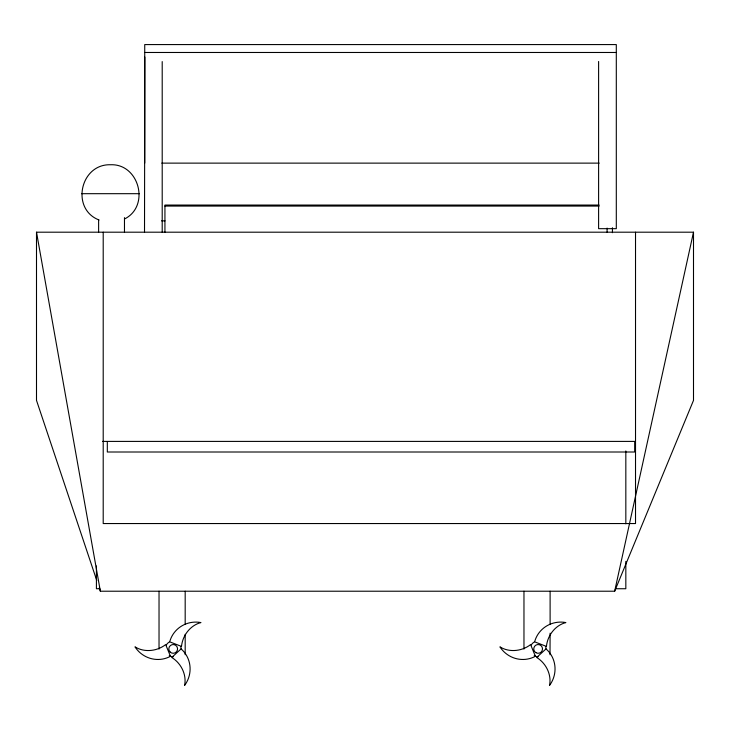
<?xml version="1.0" encoding="UTF-8"?>
<svg xmlns="http://www.w3.org/2000/svg" width="730" height="730" viewBox="0 0 730 730"><rect width="100%" height="100%" fill="white"/><g stroke="black" fill="none" stroke-linecap="round" stroke-linejoin="round"><path stroke-width="1.09" d="M99.043 219.986C70.545 209.045 80.136 163.849 110.522 164.752C138.956 163.474 150.252 205.641 124.985 218.754M99.28 587.988L100.357 591.218L614.66 591.218L693.5 232.195L36.5 232.195L36.5 400.387L96.752 580.432M614.66 591.218L693.5 400.387L693.5 232.195M181.076 648.897L171.76 657.456A24.747 21.161 51.9 0 1 184.581 685.424A26.992 26.38 -62.3 0 0 181.076 648.897A7.884 7.884 0 0 0 180.812 646.871M546.013 648.897L536.696 657.456A24.747 21.161 51.9 0 1 549.517 685.424A26.992 26.38 -62.3 0 0 546.013 648.897A7.884 7.884 0 0 0 545.739 646.871M144.732 52.478L616.303 52.478M144.814 57.04L144.513 232.195M161.814 163.128L599.211 163.128M81.578 193.687L139.457 193.687M599.102 205.066L164.934 205.066L164.934 232.195M164.934 206.07L599.102 206.07M161.576 220.852L164.998 220.852M102.62 441.404L635.52 441.404M99.837 588.736L96.415 588.736L96.415 565.96M615.591 588.736L625.829 588.736L625.829 561.407M550.009 654.737L550.11 633.184M36.5 232.195L100.357 591.218M635.52 232.195L635.52 523.547L103.204 523.547L103.204 232.195M634.698 441.769L634.698 452.007L107.319 452.007L107.319 441.769M625.829 450.948L625.829 523.83M612.443 227.733L612.443 232.706M607.086 228.089L607.086 232.195M598.609 61.484L598.609 228.672L616.303 228.672L616.303 44.576L144.732 44.576L144.732 163.128M550.11 591.218L550.11 624.114M523.967 591.218L523.967 649.061M185.183 591.218L185.183 624.114M185.183 634.324L185.183 654.737M162.206 61.585L162.206 232.195M159.03 591.218L159.03 649.061M124.474 217.64L124.474 232.195M98.623 219.876L98.623 232.195M538.129 656.79A7.884 7.884 0 0 1 534.187 655.732M531.303 644.964A7.884 7.884 0 0 1 534.187 642.081M173.192 656.79A7.884 7.884 0 0 1 169.25 655.732M166.367 644.964A7.884 7.884 0 0 1 169.25 642.081M546.432 646.415L534.634 641.834A26.992 26.38 1.5 0 1 565.869 622.571A24.747 21.161 -64.3 0 0 546.432 646.415M181.496 646.415L169.707 641.834A26.992 26.38 1.5 0 1 200.932 622.571A24.747 21.161 -64.3 0 0 181.496 646.415M535.391 656.297L530.61 644.59A24.747 21.161 -17.7 0 1 499.931 646.853A26.992 26.38 48.1 0 0 535.391 656.297M170.455 656.297L165.673 644.59A24.747 21.161 -17.7 0 1 134.995 646.853A26.992 26.38 48.1 0 0 170.455 656.297M535.939 652.702A4.38 4.38 0 0 0 542.509 648.906A4.38 4.38 0 0 0 535.939 645.11A4.38 4.38 0 0 0 535.939 652.702M170.099 652.009A4.38 4.38 0 0 0 177.427 650.038A4.38 4.38 0 0 0 172.061 644.681A4.38 4.38 0 0 0 170.099 652.009"/></g></svg>
